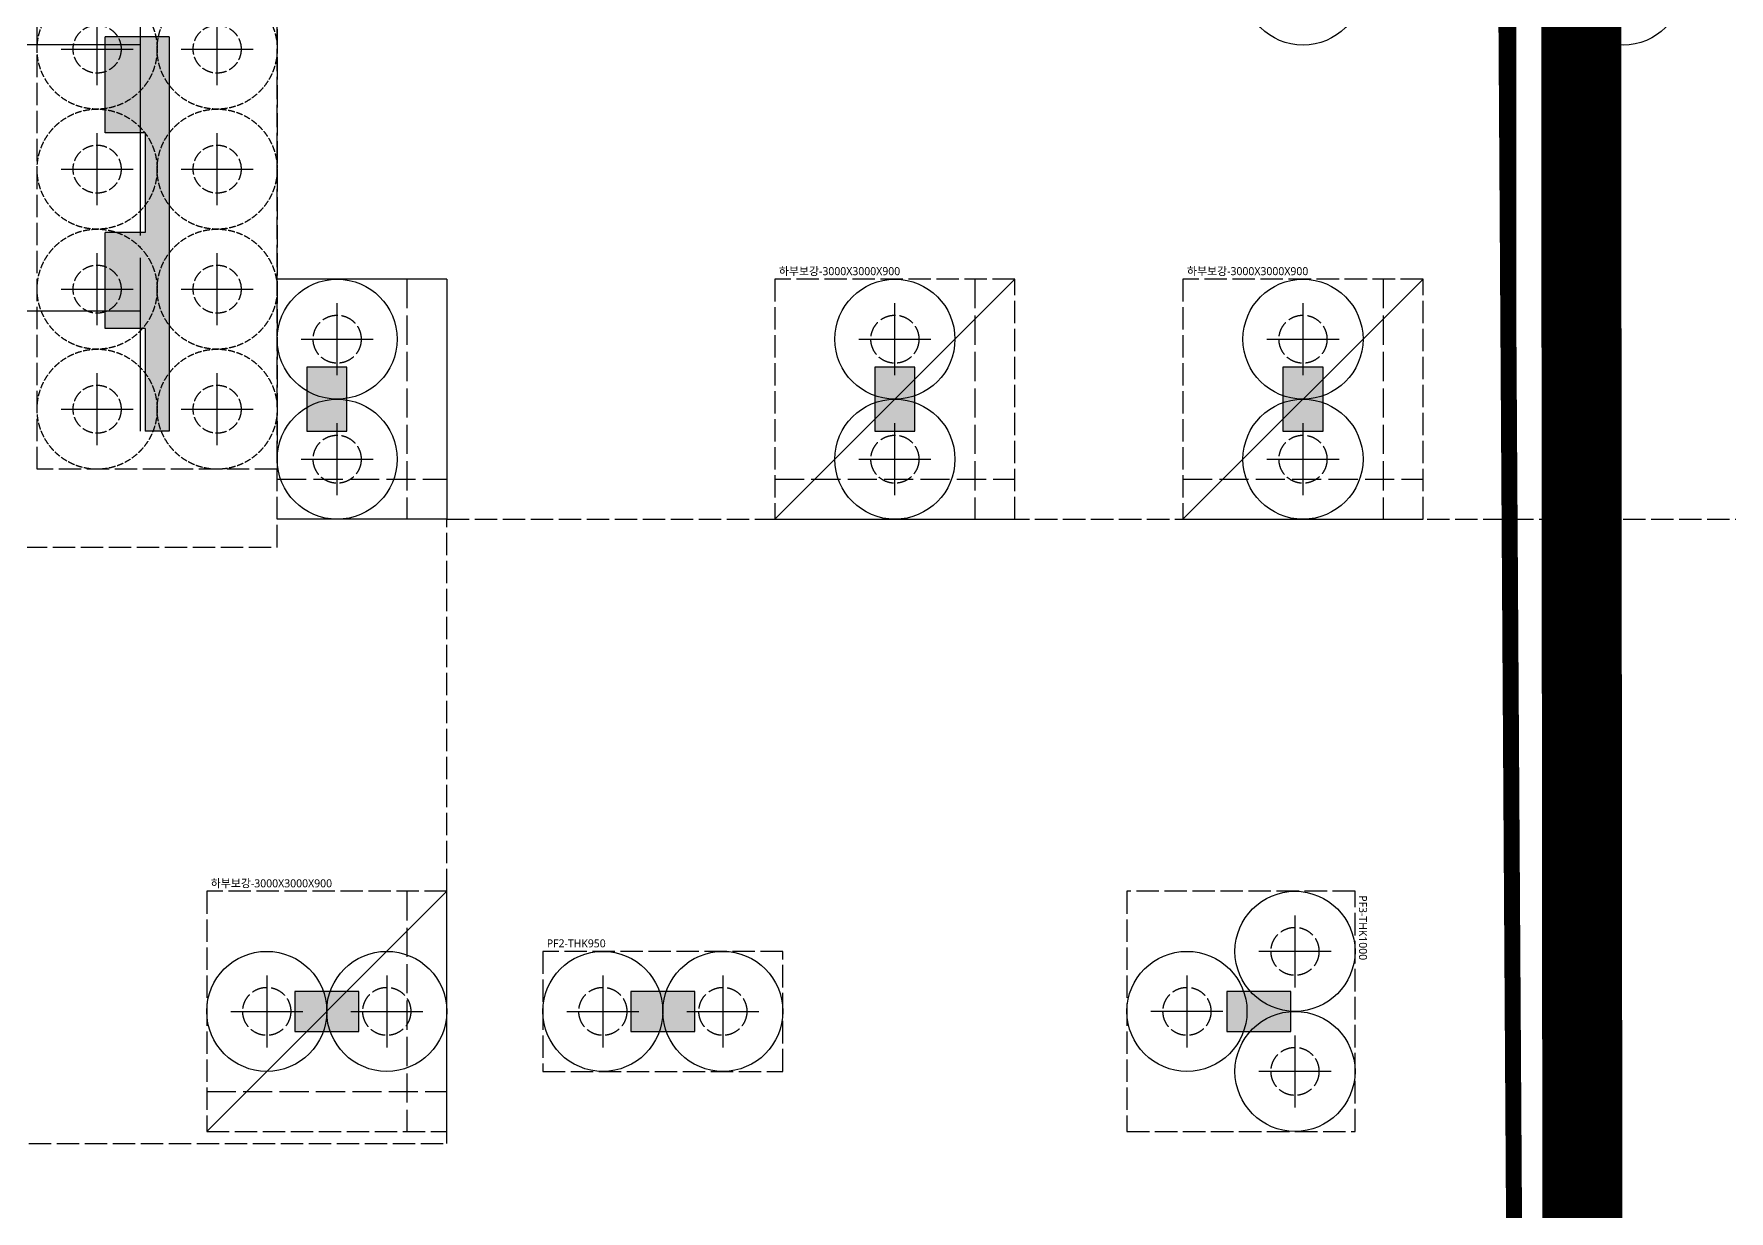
# Model space of a CAD drawing. Header units: millimetres. Extents: x 327808 to 2562540, y -728300 to 402793.
# Drawn here: x 993254 to 1014439, y -65597 to -50886 of the extents above; entities that cross this region are included whole.
import ezdxf
from ezdxf.enums import TextEntityAlignment as Align

# ---------------------------------------------------------------- set-up
doc = ezdxf.new("R2010")
doc.units = ezdxf.units.MM
doc.header["$LTSCALE"] = 140
for name, pattern in [('CEN', [62, 60, -1, 0, -1]), ('CONTINOUS', [0]), ('HID', [2.5, 2, -0.5])]:
    doc.linetypes.add(name, pattern=pattern)
for name, color, linetype in [('252', 252, 'Continuous'), ('BAR-B', 2, 'HID'), ('CEN', 1, 'CEN'), ('MAT', 7, 'Continuous'), ('PILE', 3, 'HID'), ('PILE-P', 4, 'HID'), ('WALL', 4, 'Continuous'), ('기초꺽임', 7, 'Continuous'), ('기초연단', 3, 'Continuous'), ('보강구간', 6, 'HID'), ('하부보강', 7, 'HID')]:
    doc.layers.add(name, color=color, linetype=linetype)
doc.layers.add('DEFPOINT', color=144, linetype='Continuous', plot=False)
doc.styles.add('맑은고딕', font='malgun.ttf')

# ---------------------------------------------------------------- blocks, each defined once
blk = doc.blocks.new('A$C762E058C')
at = {"layer": '252'}
h = blk.add_hatch(color=256, dxfattribs=at)
h.dxf.hatch_style = 1
h.paths.add_polyline_path([(68150, -15900), (68150, -15100), (67650, -15100), (67650, -15900)])
h.paths.add_polyline_path([(60300, -15900), (60300, -15100), (59800, -15100), (59800, -15900)])
h.paths.add_polyline_path([(57590, -15900), (57340, -15900), (57340, -13415), (58140, -13415), (58140, -14615), (57590, -14615)])
h.paths.add_polyline_path([(58140, -12170), (58140, -10970), (57590, -10970), (57590, -8335), (58140, -8335), (58140, -6475), (57340, -6475), (57340, -12170)])
h.paths.add_polyline_path([(64580, -14615), (63780, -14615), (63780, -13415), (64580, -13415)])
h.paths.add_polyline_path([(68050, -13615), (67800, -13615), (67800, -12080), (68050, -12080)])
h.paths.add_polyline_path([(64580, -12170), (63780, -12170), (63780, -10970), (64580, -10970)])
h.paths.add_polyline_path([(70980, -12170), (70480, -12170), (70480, -10970), (71280, -10970), (71280, -15900), (70980, -15900), (70980, -14615), (70480, -14615), (70480, -13415), (70980, -13415)])
h.paths.add_polyline_path([(60310, -13615), (60560, -13615), (60560, -12080), (60310, -12080)])
h.paths.add_polyline_path([(50800, -12170), (50800, -10970), (50000, -10970), (50000, -12170)])
h.paths.add_polyline_path([(50800, -14615), (50800, -13415), (50000, -13415), (50000, -14615)])
h.paths.add_polyline_path([(46830, -13615), (47080, -13615), (47080, -12080), (46830, -12080)])
h.paths.add_polyline_path([(52175, -6475), (52175, -8335), (49225, -8335), (49225, -6475), (49925, -6475), (49925, -7635), (50700, -7635), (51475, -7635), (51475, -6475)])
h.paths.add_polyline_path([(63405, -6475), (63405, -7635), (64180, -7635), (64955, -7635), (64955, -6475), (65655, -6475), (65655, -8335), (62705, -8335), (62705, -6475)])
h.paths.add_polyline_path([(54570, -13615), (54320, -13615), (54320, -12080), (54570, -12080)])
h.paths.add_polyline_path([(62555, -4685), (62055, -4685), (62055, -2075), (61155, -2075), (61155, -2375), (61755, -2375), (61755, -4675), (56855, -4675), (56855, -2375), (57455, -2375), (57455, -2075), (56555, -2075), (56555, -4675), (54205, -4675), (54205, -4975), (61755, -4975), (61755, -5185), (62555, -5185)])
h.paths.add_polyline_path([(59965, -2075), (59965, -2375), (58645, -2375), (58645, -2075)], flags=17)
h.paths.add_polyline_path([(67650, -5185), (68450, -5185), (68450, -4685), (67650, -4685)])
h.paths.add_polyline_path([(80600, -5275), (80600, -4475), (80100, -4475), (80100, -5275)])
h.paths.add_polyline_path([(48285, -215), (48285, -340), (48285, -465), (51055, -465), (51055, -1885), (52105, -1885), (52105, -2375), (52405, -2375), (52405, -1585), (51355, -1585), (51355, -340), (51355, 905), (52405, 905), (52405, 1695), (52105, 1695), (52105, 1205), (51055, 1205), (51055, -215)])
h.paths.add_polyline_path([(48285, 7825), (48285, 7700), (48285, 7575), (51055, 7575), (51055, 6155), (52105, 6155), (52105, 5665), (52405, 5665), (52405, 6455), (51355, 6455), (51355, 7700), (51355, 8945), (52405, 8945), (52405, 9735), (52105, 9735), (52105, 9245), (51055, 9245), (51055, 7825)])
h.paths.add_polyline_path([(51405, 14290), (51405, 14540), (50775, 14540), (50775, 14290)])
h.paths.add_polyline_path([(52105, 13685), (52105, 14485), (52405, 14485), (52405, 13685)])
h.paths.add_polyline_path([(44765, 14270), (45065, 14270), (45065, 14670), (44765, 14670)])
h.paths.add_polyline_path([(45765, 14290), (45765, 14540), (47000, 14540), (47000, 14290)])
h.paths.add_polyline_path([(44765, 21250), (45065, 21250), (45065, 20850), (44765, 20850)])
h.paths.add_polyline_path([(45765, 21230), (45765, 20980), (47000, 20980), (47000, 21230)])
h.paths.add_polyline_path([(51405, 21230), (51405, 20980), (50775, 20980), (50775, 21230)])
h.paths.add_polyline_path([(52105, 21835), (52105, 21035), (52405, 21035), (52405, 21835)])
h = blk.add_hatch(color=256, dxfattribs=at)
h.dxf.hatch_style = 1
h.paths.add_polyline_path([(109600, -22900), (108800, -22900), (108800, -23400), (109600, -23400)])
h.paths.add_polyline_path([(116670, -26473), (116075, -25938), (115741, -26309), (116335, -26845)])
h.paths.add_polyline_path([(112530, -23822), (113066, -23228), (112694, -22893), (112159, -23488)])
h.paths.add_polyline_path([(109700, -15900), (109700, -15100), (109200, -15100), (109200, -15900)])
h.paths.add_polyline_path([(80600, -15900), (80600, -15100), (80100, -15100), (80100, -15900)])
h.paths.add_polyline_path([(73500, -15900), (73500, -15100), (73000, -15100), (73000, -15900)])
h.paths.add_polyline_path([(93700, -15900), (93700, -15100), (93200, -15100), (93200, -15900)])
h.paths.add_polyline_path([(101700, -15900), (101700, -15100), (101200, -15100), (101200, -15900)])
h.paths.add_polyline_path([(85700, -15900), (85700, -15100), (85200, -15100), (85200, -15900)])
h = blk.add_hatch(color=256, dxfattribs=at)
h.dxf.hatch_style = 1
h.paths.add_polyline_path([(93400, -71500), (92600, -71500), (92600, -72000), (93400, -72000)])
h.paths.add_polyline_path([(85300, -71500), (84500, -71500), (84500, -72000), (85300, -72000)])
h.paths.add_polyline_path([(93400, -63400), (92600, -63400), (92600, -63900), (93400, -63900)])
h.paths.add_polyline_path([(85300, -63400), (84500, -63400), (84500, -63900), (85300, -63900)])
h.paths.add_polyline_path([(93400, -55300), (92600, -55300), (92600, -55800), (93400, -55800)])
h.paths.add_polyline_path([(85300, -55300), (84500, -55300), (84500, -55800), (85300, -55800)])
h.paths.add_polyline_path([(93400, -47200), (92600, -47200), (92600, -47700), (93400, -47700)])
h.paths.add_polyline_path([(85300, -47200), (84500, -47200), (84500, -47700), (85300, -47700)])
h.paths.add_polyline_path([(93400, -39100), (92600, -39100), (92600, -39600), (93400, -39600)])
h.paths.add_polyline_path([(85300, -39100), (84500, -39100), (84500, -39600), (85300, -39600)])
h.paths.add_polyline_path([(73650, -71500), (72850, -71500), (72850, -72000), (73650, -72000)])
h.paths.add_polyline_path([(77850, -71500), (77050, -71500), (77050, -72000), (77850, -72000)])
h.paths.add_polyline_path([(68450, -71500), (67650, -71500), (67650, -72000), (68450, -72000)])
h.paths.add_polyline_path([(73650, -63400), (72850, -63400), (72850, -63900), (73650, -63900)])
h.paths.add_polyline_path([(77850, -63400), (77050, -63400), (77050, -63900), (77850, -63900)])
h.paths.add_polyline_path([(68450, -63400), (67650, -63400), (67650, -63900), (68450, -63900)])
h.paths.add_polyline_path([(73650, -55300), (72850, -55300), (72850, -55800), (73650, -55800)])
h.paths.add_polyline_path([(77850, -55300), (77050, -55300), (77050, -55800), (77850, -55800)])
h.paths.add_polyline_path([(68450, -55300), (67650, -55300), (67650, -55800), (68450, -55800)])
h.paths.add_polyline_path([(73650, -47200), (72850, -47200), (72850, -47700), (73650, -47700)])
h.paths.add_polyline_path([(77850, -47200), (77050, -47200), (77050, -47700), (77850, -47700)])
h.paths.add_polyline_path([(68450, -47200), (67650, -47200), (67650, -47700), (68450, -47700)])
h.paths.add_polyline_path([(73650, -39100), (72850, -39100), (72850, -39600), (73650, -39600)])
h.paths.add_polyline_path([(77850, -39100), (77050, -39100), (77050, -39600), (77850, -39600)])
h.paths.add_polyline_path([(68450, -39100), (67650, -39100), (67650, -39600), (68450, -39600)])
h.paths.add_polyline_path([(73650, -22900), (72850, -22900), (72850, -23400), (73650, -23400)])
h.paths.add_polyline_path([(73650, -31000), (72850, -31000), (72850, -31500), (73650, -31500)])
h.paths.add_polyline_path([(101500, -63400), (100700, -63400), (100700, -63900), (101500, -63900)])
h.paths.add_polyline_path([(101500, -41540), (100700, -41540), (100700, -42040), (101500, -42040)])
h.paths.add_polyline_path([(101500, -35500), (100700, -35500), (100700, -36000), (101500, -36000)])
h.paths.add_polyline_path([(101500, -29350), (100700, -29350), (100700, -29850), (101500, -29850)])
h.paths.add_polyline_path([(101500, -22900), (100700, -22900), (100700, -23400), (101500, -23400)])
h.paths.add_polyline_path([(68450, -22900), (67650, -22900), (67650, -23400), (68450, -23400)])
h.paths.add_polyline_path([(77850, -22900), (77050, -22900), (77050, -23400), (77850, -23400)])
h.paths.add_polyline_path([(85300, -22900), (84500, -22900), (84500, -23400), (85300, -23400)])
h.paths.add_polyline_path([(93400, -31000), (92600, -31000), (92600, -31500), (93400, -31500)])
h.paths.add_polyline_path([(77850, -31000), (77050, -31000), (77050, -31500), (77850, -31500)])
h.paths.add_polyline_path([(85300, -31000), (84500, -31000), (84500, -31500), (85300, -31500)])
h.paths.add_polyline_path([(93400, -22900), (92600, -22900), (92600, -23400), (93400, -23400)])
h.paths.add_polyline_path([(68450, -31000), (67650, -31000), (67650, -31500), (68450, -31500)])
h.paths.add_polyline_path([(101500, -47580), (100700, -47580), (100700, -48080), (101500, -48080)])
h.paths.add_polyline_path([(101500, -55300), (100700, -55300), (100700, -55800), (101500, -55800)])
h.paths.add_polyline_path([(101700, -72000), (101700, -71200), (101200, -71200), (101200, -72000)])
h.paths.add_polyline_path([(125700, -72000), (125700, -71200), (125200, -71200), (125200, -72000)])
h.paths.add_polyline_path([(117700, -72000), (117700, -71200), (117200, -71200), (117200, -72000)])
h.paths.add_polyline_path([(109700, -72000), (109700, -71200), (109200, -71200), (109200, -72000)])
h.paths.add_polyline_path([(136755, -71500), (135955, -71500), (135955, -72000), (136755, -72000)])
h.paths.add_polyline_path([(144555, -71500), (143755, -71500), (143755, -72000), (144555, -72000)])
h.paths.add_polyline_path([(133700, -72000), (133700, -71200), (133200, -71200), (133200, -72000)])
blk = doc.blocks.new('PILE-P')
at = {"layer": 'DEFPOINT'}
blk.add_circle((0, 0), 750, dxfattribs=at)
at = {"layer": 'PILE-P', "color": 4, "linetype": 'CONTINOUS'}
for p, q in [((0, -450), (0, 450)), ((-450, 0), (450, 0))]:
    blk.add_line(p, q, dxfattribs=at)
at = {"layer": 'PILE-P', "linetype": 'HID', "ltscale": 0.7}
blk.add_circle((0, 0), 300, dxfattribs=at)
blk = doc.blocks.new('PF3')
at = {"layer": 'MAT', "linetype": 'HID'}
blk.add_lwpolyline([(-1500, -1650), (1500, -1650), (1500, 1200), (-1500, 1200)], close=True, dxfattribs=at)
at = {"layer": 'PILE-P', "rotation": 270}
for p in [(-750, 450), (750, 450), (0, -900)]:
    blk.add_blockref('PILE-P', p, dxfattribs=at)
at = {"layer": 'DEFPOINT', "color": 1, "style": '맑은고딕'}
blk.add_text('PF3-THK1000', height=100, dxfattribs=at).set_placement((-1450, 1300), align=Align.MIDDLE_LEFT)
blk = doc.blocks.new('PILE-600')
at = {"layer": 'DEFPOINT', "color": 173, "linetype": 'HID', "ltscale": 0.3}
blk.add_circle((0, 0), 750, dxfattribs=at)
at = {"layer": 'PILE', "linetype": 'Continuous'}
for p, q in [((0, -450), (0, 450)), ((-450, 0), (450, 0))]:
    blk.add_line(p, q, dxfattribs=at)
at = {"layer": 'PILE', "ltscale": 0.5}
blk.add_circle((0, 0), 300, dxfattribs=at)
blk = doc.blocks.new('PF2')
at = {"layer": 'MAT', "linetype": 'HID'}
blk.add_lwpolyline([(-1500, -750), (1500, -750), (1500, 750), (-1500, 750)], close=True, dxfattribs=at)
at = {"layer": 'PILE-P', "rotation": 270}
for p in [(-750, 0), (750, 0)]:
    blk.add_blockref('PILE-P', p, dxfattribs=at)
at = {"layer": 'DEFPOINT', "color": 1, "style": '맑은고딕'}
blk.add_text('PF2-THK950', height=100, dxfattribs=at).set_placement((-1450, 850), align=Align.MIDDLE_LEFT)
blk = doc.blocks.new('하부보강')
at = {"layer": 'BAR-B', "ltscale": 1.3}
for p, q in [((1000, 1500), (1000, -1500)), ((-1500, -1000), (1500, -1000))]:
    blk.add_line(p, q, dxfattribs=at)
at = {"layer": 'DEFPOINT'}
blk.add_line((1500, 1500), (-1500, -1500), dxfattribs=at)
at = {"layer": '하부보강', "linetype": 'HID'}
blk.add_lwpolyline([(-1500, -1500), (1500, -1500), (1500, 1500), (-1500, 1500)], close=True, dxfattribs=at)
at = {"layer": 'DEFPOINT', "color": 1, "style": '맑은고딕'}
blk.add_text('하부보강-3000X3000X900', height=100, dxfattribs=at).set_placement((-1450, 1600), align=Align.MIDDLE_LEFT)

msp = doc.modelspace()

# ---------------------------------------------------------------- linework, layer by layer
at = {"color": 130, "linetype": 'ByBlock', "const_width": 200}
msp.add_lwpolyline([(965138.7, -12890.2), (982588.8, -12890.2), (982588.8, -23920.2), (978428.8, -23920.2), (978428.8, -33900.2), (995788.8, -33900.2), (995788.8, -38570.2), (1011578.8, -38570.2), (1011763.7, -67700.8), (987427.7, -67700.8), (987427.7, -71550.8), (965138.7, -71550.8), (965138.7, -12675.1)], dxfattribs=at)
at = {"layer": 'BAR-B', "ltscale": 1.3}
for p, q in [((997913.7, -53950.8), (997913.7, -56950.8)), ((996293.7, -56450.8), (998413.7, -56450.8))]:
    msp.add_line(p, q, dxfattribs=at)
at = {"layer": 'CEN'}
for p, q in [((994583.7, -45005.8), (994583.7, -55850.8)), ((994583.7, -51020.8), (991373.7, -51020.8)), ((994583.7, -54350.8), (987843.7, -54350.8))]:
    msp.add_line(p, q, dxfattribs=at)
at = {"layer": 'MAT'}
for p, q in [((998413.7, -53950.8), (996293.7, -53950.8)), ((998413.7, -53950.8), (998413.7, -56950.8)), ((998413.7, -56950.8), (996293.7, -56950.8))]:
    msp.add_line(p, q, dxfattribs=at)
at = {"layer": 'WALL'}
for p, q in [((994943.7, -50920.8), (994143.7, -50920.8)), ((994143.7, -52120.8), (994143.7, -50920.8)), ((994943.7, -50920.8), (994943.7, -55850.8)), ((994643.7, -52120.8), (994143.7, -52120.8)), ((994643.7, -52120.8), (994643.7, -53365.8)), ((994143.7, -54565.8), (994143.7, -53365.8)), ((994643.7, -53365.8), (994143.7, -53365.8)), ((994643.7, -54565.8), (994143.7, -54565.8)), ((994643.7, -54565.8), (994643.7, -55850.8)), ((997163.7, -55050.8), (996663.7, -55050.8)), ((996663.7, -55050.8), (996663.7, -55850.8)), ((997163.7, -55850.8), (997163.7, -55050.8)), ((1004263.7, -55050.8), (1003763.7, -55050.8)), ((1003763.7, -55050.8), (1003763.7, -55850.8)), ((1004263.7, -55850.8), (1004263.7, -55050.8)), ((1009363.7, -55050.8), (1008863.7, -55050.8)), ((1008863.7, -55050.8), (1008863.7, -55850.8)), ((1009363.7, -55850.8), (1009363.7, -55050.8)), ((994943.7, -55850.8), (994643.7, -55850.8)), ((996663.7, -55850.8), (997163.7, -55850.8)), ((1003763.7, -55850.8), (1004263.7, -55850.8)), ((1008863.7, -55850.8), (1009363.7, -55850.8)), ((996513.7, -62850.8), (996513.7, -63350.8)), ((997313.7, -62850.8), (996513.7, -62850.8)), ((997313.7, -63350.8), (997313.7, -62850.8)), ((1000713.7, -62850.8), (1000713.7, -63350.8)), ((1001513.7, -62850.8), (1000713.7, -62850.8)), ((1001513.7, -63350.8), (1001513.7, -62850.8)), ((1008163.7, -62850.8), (1008163.7, -63350.8)), ((1008963.7, -62850.8), (1008163.7, -62850.8)), ((1008963.7, -63350.8), (1008963.7, -62850.8)), ((996513.7, -63350.8), (997313.7, -63350.8)), ((1000713.7, -63350.8), (1001513.7, -63350.8)), ((1008163.7, -63350.8), (1008963.7, -63350.8))]:
    msp.add_line(p, q, dxfattribs=at)
at = {"layer": '기초꺽임', "color": 1}
for points, const_width in [([(965138.7, -47930.1), (965138.7, -71550.8), (987427.7, -71550.8), (987427.7, -67700.8), (1011763.7, -67700.8), (1011763.7, -47930.1)], 30), ([(1012606.8, -67829.5), (1020718.1, -67871.2), (1020513.7, -107580.8), (1069018.7, -107580.8), (1068881.2, -90810.8), (1067994.4, -85983), (1066502.8, -81799.8), (1063324.1, -76344.4), (1061407.1, -74012.9), (1057648.4, -70441.8), (1052599.4, -65895.7), (1034423.3, -49050.8), (1020513.7, -49050.8), (1012588.7, -49050.8), (1012606.8, -67829.5)], 1000)]:
    msp.add_lwpolyline(points, dxfattribs=dict(at, const_width=const_width))
at = {"layer": '기초연단', "linetype": 'HID'}
for p, q in [((996293.7, -57300.8), (996293.7, -47325.8)), ((998413.7, -56950.8), (1031363.7, -56950.8)), ((998413.7, -64750.8), (998413.7, -56950.8)), ((965138.7, -57300.8), (996293.7, -57300.8)), ((949438.7, -64750.8), (998413.7, -64750.8))]:
    msp.add_line(p, q, dxfattribs=at)
at = {"layer": '보강구간'}
msp.add_lwpolyline([(996293.7, -56325.8), (993293.7, -56325.8), (993293.7, -47325.8), (996293.7, -47325.8)], close=True, dxfattribs=at)

# ---------------------------------------------------------------- block references
at = {"layer": '252'}
msp.add_blockref('A$C762E058C', (923663.7, -39950.8), dxfattribs=at)
at = {"layer": 'PILE'}
for p in [(994043.7, -51075.8), (995543.7, -51075.8), (994043.7, -52575.8), (995543.7, -52575.8), (994043.7, -54075.8), (995543.7, -54075.8), (994043.7, -55575.8), (995543.7, -55575.8)]:
    msp.add_blockref('PILE-600', p, dxfattribs=at)
at = {"layer": 'PILE-P'}
for name, p in [('PILE-P', (1009113.7, -50275.8)), ('PILE-P', (1013113.7, -50275.8)), ('PILE-P', (997043.7, -54700.8)), ('PILE-P', (1004013.7, -54700.8)), ('PILE-P', (1009113.7, -54700.8)), ('PILE-P', (997043.7, -56200.8)), ('PILE-P', (1004013.7, -56200.8)), ('PILE-P', (1009113.7, -56200.8)), ('PF2', (1001113.7, -63100.8))]:
    msp.add_blockref(name, p, dxfattribs=at)
at = {"layer": 'PILE-P', "rotation": 270}
for name, p in [('PF3', (1008563.7, -63100.8)), ('PILE-P', (996163.7, -63100.8)), ('PILE-P', (997663.7, -63100.8))]:
    msp.add_blockref(name, p, dxfattribs=at)
at = {"layer": '하부보강'}
for p in [(1004013.7, -55450.8), (1009113.7, -55450.8), (996913.7, -63100.8)]:
    msp.add_blockref('하부보강', p, dxfattribs=at)

doc.saveas('drawing.dxf')
